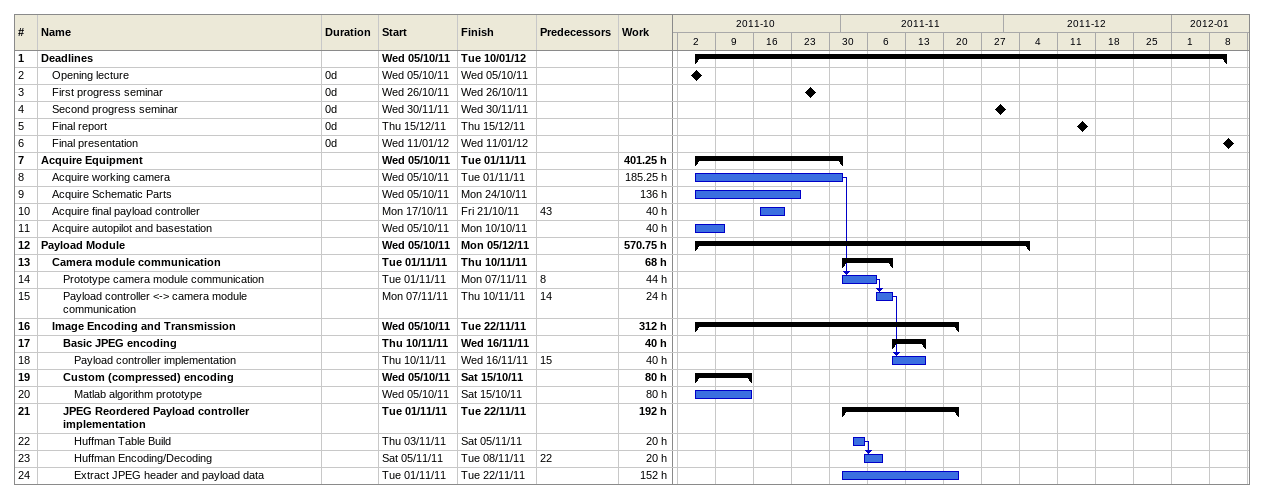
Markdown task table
| ID | Level | Task | Duration | Start | Finish | Predecessors | Work (h) |
|---|---|---|---|---|---|---|---|
| 1 | 1 | **Deadlines** |  | 2011-10-05 | 2012-01-10 |  |  |
| 2 | 2 | Opening lecture | 0d | 2011-10-05 | 2011-10-05 |  |  |
| 3 | 2 | First progress seminar | 0d | 2011-10-26 | 2011-10-26 |  |  |
| 4 | 2 | Second progress seminar | 0d | 2011-11-30 | 2011-11-30 |  |  |
| 5 | 2 | Final report | 0d | 2011-12-15 | 2011-12-15 |  |  |
| 6 | 2 | Final presentation | 0d | 2012-01-11 | 2012-01-11 |  |  |
| 7 | 1 | **Acquire Equipment** |  | 2011-10-05 | 2011-11-01 |  | 401.25 |
| 8 | 2 | Acquire working camera |  | 2011-10-05 | 2011-11-01 |  | 185.25 |
| 9 | 2 | Acquire Schematic Parts |  | 2011-10-05 | 2011-10-24 |  | 136 |
| 10 | 2 | Acquire final payload controller |  | 2011-10-17 | 2011-10-21 | 43 | 40 |
| 11 | 2 | Acquire autopilot and basestation |  | 2011-10-05 | 2011-10-10 |  | 40 |
| 12 | 1 | **Payload Module** |  | 2011-10-05 | 2011-12-05 |  | 570.75 |
| 13 | 2 | **Camera module communication** |  | 2011-11-01 | 2011-11-10 |  | 68 |
| 14 | 3 | Prototype camera module communication |  | 2011-11-01 | 2011-11-07 | 8 | 44 |
| 15 | 3 | Payload controller <-> camera module communication |  | 2011-11-07 | 2011-11-10 | 14 | 24 |
| 16 | 2 | **Image Encoding and Transmission** |  | 2011-10-05 | 2011-11-22 |  | 312 |
| 17 | 3 | **Basic JPEG encoding** |  | 2011-11-10 | 2011-11-16 |  | 40 |
| 18 | 4 | Payload controller implementation |  | 2011-11-10 | 2011-11-16 | 15 | 40 |
| 19 | 3 | **Custom (compressed) encoding** |  | 2011-10-05 | 2011-10-15 |  | 80 |
| 20 | 4 | Matlab algorithm prototype |  | 2011-10-05 | 2011-10-15 |  | 80 |
| 21 | 3 | **JPEG Reordered Payload controller implementation** |  | 2011-11-01 | 2011-11-22 |  | 192 |
| 22 | 4 | Huffman Table Build |  | 2011-11-03 | 2011-11-05 |  | 20 |
| 23 | 4 | Huffman Encoding/Decoding |  | 2011-11-05 | 2011-11-08 | 22 | 20 |
| 24 | 4 | Extract JPEG header and payload data |  | 2011-11-01 | 2011-11-22 |  | 152 |
